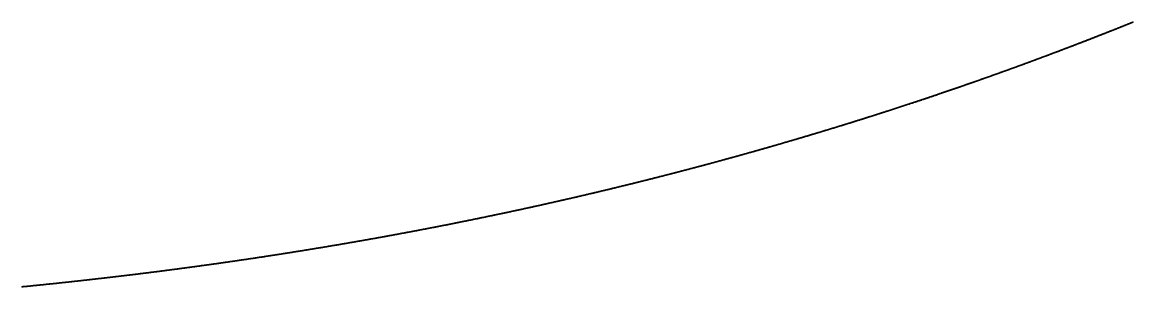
# Model space of a CAD drawing. Header units: metres. Extents: x 0 to 360, y 0 to 49.
# Drawn here: x 135 to 157.49, y 0.56 to 5.92 of the extents above; entities that cross this region are included whole.
import ezdxf

# ---------------------------------------------------------------- set-up
doc = ezdxf.new("R2010")
doc.units = ezdxf.units.M

msp = doc.modelspace()

# ---------------------------------------------------------------- linework, layer by layer
for p in [(157.32, 5.85), (157.33, 5.853), (157.339, 5.857), (157.349, 5.861), (157.359, 5.865), (157.368, 5.869), (157.378, 5.873), (157.388, 5.877), (157.397, 5.88), (157.407, 5.884), (157.416, 5.888), (157.426, 5.892), (157.436, 5.896), (157.445, 5.9), (157.455, 5.904), (157.464, 5.907), (157.474, 5.911), (157.484, 5.915), (157.493, 5.919), (156.75, 5.624), (156.76, 5.628), (156.77, 5.632), (156.779, 5.636), (156.789, 5.64), (156.799, 5.643), (156.808, 5.647), (156.818, 5.651), (156.828, 5.655), (156.837, 5.659), (156.847, 5.662), (156.857, 5.666), (156.866, 5.67), (156.876, 5.674), (156.886, 5.678), (156.895, 5.681), (156.905, 5.685), (156.915, 5.689), (156.924, 5.693), (156.934, 5.697), (156.944, 5.7), (156.953, 5.704), (156.963, 5.708), (156.973, 5.712), (156.982, 5.716), (156.992, 5.719), (157.002, 5.723), (157.011, 5.727), (157.021, 5.731), (157.031, 5.735), (157.04, 5.738), (157.05, 5.742), (157.06, 5.746), (157.069, 5.75), (157.079, 5.754), (157.089, 5.758), (157.098, 5.761), (157.108, 5.765), (157.118, 5.769), (157.127, 5.773), (157.137, 5.777), (157.147, 5.78), (157.156, 5.784), (157.166, 5.788), (157.176, 5.792), (157.185, 5.796), (157.195, 5.8), (157.205, 5.803), (157.214, 5.807), (157.224, 5.811), (157.233, 5.815), (157.243, 5.819), (157.253, 5.823), (157.262, 5.826), (157.272, 5.83), (157.282, 5.834), (157.291, 5.838), (157.301, 5.842), (157.311, 5.846), (156.166, 5.399), (156.176, 5.403), (156.186, 5.407), (156.196, 5.411), (156.205, 5.414), (156.215, 5.418), (156.225, 5.422), (156.235, 5.426), (156.244, 5.429), (156.254, 5.433), (156.264, 5.437), (156.274, 5.44), (156.283, 5.444), (156.293, 5.448), (156.303, 5.452), (156.313, 5.455), (156.322, 5.459), (156.332, 5.463), (156.342, 5.467), (156.352, 5.47), (156.361, 5.474), (156.371, 5.478), (156.381, 5.481), (156.391, 5.485), (156.4, 5.489), (156.41, 5.493), (156.42, 5.496), (156.43, 5.5), (156.439, 5.504), (156.449, 5.508), (156.459, 5.511), (156.468, 5.515), (156.478, 5.519), (156.488, 5.523), (156.498, 5.526), (156.507, 5.53), (156.517, 5.534), (156.527, 5.538), (156.537, 5.541), (156.546, 5.545), (156.556, 5.549), (156.566, 5.553), (156.575, 5.557), (156.585, 5.56), (156.595, 5.564), (156.605, 5.568), (156.614, 5.572), (156.624, 5.575), (156.634, 5.579), (156.643, 5.583), (156.653, 5.587), (156.663, 5.59), (156.673, 5.594), (156.682, 5.598), (156.692, 5.602), (156.702, 5.606), (156.711, 5.609), (156.721, 5.613), (156.731, 5.617), (156.74, 5.621), (155.569, 5.175), (155.578, 5.179), (155.588, 5.182), (155.598, 5.186), (155.608, 5.19), (155.618, 5.193), (155.628, 5.197), (155.637, 5.2), (155.647, 5.204), (155.657, 5.208), (155.667, 5.211), (155.677, 5.215), (155.686, 5.219), (155.696, 5.222), (155.706, 5.226), (155.716, 5.23), (155.726, 5.233), (155.736, 5.237), (155.745, 5.241), (155.755, 5.244), (155.765, 5.248), (155.775, 5.252), (155.785, 5.255), (155.794, 5.259), (155.804, 5.263), (155.814, 5.266), (155.824, 5.27), (155.834, 5.274), (155.843, 5.277), (155.853, 5.281), (155.863, 5.285), (155.873, 5.289), (155.883, 5.292), (155.892, 5.296), (155.902, 5.3), (155.912, 5.303), (155.922, 5.307), (155.932, 5.311), (155.941, 5.314), (155.951, 5.318), (155.961, 5.322), (155.971, 5.325), (155.981, 5.329), (155.99, 5.333), (156, 5.336), (156.01, 5.34), (156.02, 5.344), (156.029, 5.348), (156.039, 5.351), (156.049, 5.355), (156.059, 5.359), (156.069, 5.362), (156.078, 5.366), (156.088, 5.37), (156.098, 5.373), (156.108, 5.377), (156.117, 5.381), (156.127, 5.385), (156.137, 5.388), (156.147, 5.392), (156.157, 5.396), (154.957, 4.951), (154.967, 4.955), (154.976, 4.958), (154.986, 4.962), (154.996, 4.965), (155.006, 4.969), (155.016, 4.973), (155.026, 4.976), (155.036, 4.98), (155.046, 4.983), (155.056, 4.987), (155.065, 4.99), (155.075, 4.994), (155.085, 4.998), (155.095, 5.001), (155.105, 5.005), (155.115, 5.008), (155.125, 5.012), (155.135, 5.016), (155.145, 5.019), (155.154, 5.023), (155.164, 5.026), (155.174, 5.03), (155.184, 5.034), (155.194, 5.037), (155.204, 5.041), (155.214, 5.044), (155.224, 5.048), (155.234, 5.052), (155.243, 5.055), (155.253, 5.059), (155.263, 5.062), (155.273, 5.066), (155.283, 5.07), (155.293, 5.073), (155.303, 5.077), (155.312, 5.081), (155.322, 5.084), (155.332, 5.088), (155.342, 5.091), (155.352, 5.095), (155.362, 5.099), (155.372, 5.102), (155.381, 5.106), (155.391, 5.109), (155.401, 5.113), (155.411, 5.117), (155.421, 5.12), (155.431, 5.124), (155.441, 5.128), (155.45, 5.131), (155.46, 5.135), (155.47, 5.139), (155.48, 5.142), (155.49, 5.146), (155.5, 5.149), (155.509, 5.153), (155.519, 5.157), (155.529, 5.16), (155.539, 5.164), (155.549, 5.168), (155.559, 5.171), (154.32, 4.725), (154.33, 4.728), (154.34, 4.732), (154.35, 4.735), (154.36, 4.739), (154.37, 4.742), (154.38, 4.746), (154.39, 4.749), (154.4, 4.753), (154.41, 4.756), (154.42, 4.76), (154.43, 4.763), (154.44, 4.767), (154.45, 4.77), (154.46, 4.774), (154.47, 4.777), (154.48, 4.781), (154.49, 4.784), (154.5, 4.788), (154.51, 4.791), (154.52, 4.795), (154.53, 4.798), (154.54, 4.802), (154.55, 4.806), (154.56, 4.809), (154.569, 4.813), (154.579, 4.816), (154.589, 4.82), (154.599, 4.823), (154.609, 4.827), (154.619, 4.83), (154.629, 4.834), (154.639, 4.837), (154.649, 4.841), (154.659, 4.844), (154.669, 4.848), (154.679, 4.851), (154.689, 4.855), (154.699, 4.859), (154.709, 4.862), (154.719, 4.866), (154.729, 4.869), (154.738, 4.873), (154.748, 4.876), (154.758, 4.88), (154.768, 4.883), (154.778, 4.887), (154.788, 4.89), (154.798, 4.894), (154.808, 4.898), (154.818, 4.901), (154.828, 4.905), (154.838, 4.908), (154.848, 4.912), (154.858, 4.915), (154.867, 4.919), (154.877, 4.923), (154.887, 4.926), (154.897, 4.93), (154.907, 4.933), (154.917, 4.937), (154.927, 4.94), (154.937, 4.944), (154.947, 4.948), (153.67, 4.5), (153.68, 4.503), (153.69, 4.507), (153.7, 4.51), (153.71, 4.514), (153.72, 4.517), (153.73, 4.52), (153.74, 4.524), (153.75, 4.527), (153.76, 4.531), (153.77, 4.534), (153.78, 4.538), (153.79, 4.541), (153.8, 4.544), (153.81, 4.548), (153.82, 4.551), (153.83, 4.555), (153.84, 4.558), (153.85, 4.562), (153.86, 4.565), (153.87, 4.569), (153.88, 4.572), (153.89, 4.575), (153.9, 4.579), (153.91, 4.582), (153.92, 4.586), (153.93, 4.589), (153.941, 4.593), (153.951, 4.596), (153.961, 4.6), (153.971, 4.603), (153.981, 4.606), (153.991, 4.61), (154.001, 4.613), (154.011, 4.617), (154.021, 4.62), (154.031, 4.624), (154.041, 4.627), (154.051, 4.631), (154.061, 4.634), (154.071, 4.638), (154.081, 4.641), (154.091, 4.645), (154.101, 4.648), (154.111, 4.652), (154.121, 4.655), (154.131, 4.658), (154.141, 4.662), (154.151, 4.665), (154.161, 4.669), (154.171, 4.672), (154.181, 4.676), (154.191, 4.679), (154.201, 4.683), (154.211, 4.686), (154.221, 4.69), (154.231, 4.693), (154.241, 4.697), (154.251, 4.7), (154.261, 4.704), (154.271, 4.707), (154.281, 4.711), (154.29, 4.714), (154.3, 4.718), (154.31, 4.721), (152.994, 4.273), (153.004, 4.277), (153.014, 4.28), (153.024, 4.283), (153.034, 4.287), (153.044, 4.29), (153.055, 4.293), (153.065, 4.297), (153.075, 4.3), (153.085, 4.303), (153.095, 4.307), (153.105, 4.31), (153.115, 4.314), (153.125, 4.317), (153.135, 4.32), (153.146, 4.324), (153.156, 4.327), (153.166, 4.33), (153.176, 4.334), (153.186, 4.337), (153.196, 4.34), (153.206, 4.344), (153.216, 4.347), (153.226, 4.351), (153.236, 4.354), (153.247, 4.357), (153.257, 4.361), (153.267, 4.364), (153.277, 4.367), (153.287, 4.371), (153.297, 4.374), (153.307, 4.377), (153.317, 4.381), (153.327, 4.384), (153.337, 4.388), (153.347, 4.391), (153.358, 4.394), (153.368, 4.398), (153.378, 4.401), (153.388, 4.405), (153.398, 4.408), (153.408, 4.411), (153.418, 4.415), (153.428, 4.418), (153.438, 4.421), (153.448, 4.425), (153.458, 4.428), (153.468, 4.432), (153.478, 4.435), (153.489, 4.438), (153.499, 4.442), (153.509, 4.445), (153.519, 4.449), (153.529, 4.452), (153.539, 4.455), (153.549, 4.459), (153.559, 4.462), (153.569, 4.466), (153.579, 4.469), (153.589, 4.473), (153.599, 4.476), (153.609, 4.479), (153.619, 4.483), (153.629, 4.486), (153.639, 4.49), (153.649, 4.493), (153.66, 4.496), (152.303, 4.049), (152.313, 4.052), (152.323, 4.056), (152.333, 4.059), (152.344, 4.062), (152.354, 4.065), (152.364, 4.069), (152.374, 4.072), (152.384, 4.075), (152.395, 4.078), (152.405, 4.082), (152.415, 4.085), (152.425, 4.088), (152.435, 4.092), (152.446, 4.095), (152.456, 4.098), (152.466, 4.101), (152.476, 4.105), (152.486, 4.108), (152.496, 4.111), (152.507, 4.115), (152.517, 4.118), (152.527, 4.121), (152.537, 4.124), (152.547, 4.128), (152.557, 4.131), (152.568, 4.134), (152.578, 4.138), (152.588, 4.141), (152.598, 4.144), (152.608, 4.147), (152.618, 4.151), (152.629, 4.154), (152.639, 4.157), (152.649, 4.161), (152.659, 4.164), (152.669, 4.167), (152.679, 4.17), (152.69, 4.174), (152.7, 4.177), (152.71, 4.18), (152.72, 4.184), (152.73, 4.187), (152.74, 4.19), (152.751, 4.194), (152.761, 4.197), (152.771, 4.2), (152.781, 4.204), (152.791, 4.207), (152.801, 4.21), (152.811, 4.213), (152.822, 4.217), (152.832, 4.22), (152.842, 4.223), (152.852, 4.227), (152.862, 4.23), (152.872, 4.233), (152.882, 4.237), (152.893, 4.24), (152.903, 4.243), (152.913, 4.247), (152.923, 4.25), (152.933, 4.253), (152.943, 4.257), (152.953, 4.26), (152.963, 4.263), (152.974, 4.267), (152.984, 4.27), (151.586, 3.824), (151.597, 3.827), (151.607, 3.831), (151.617, 3.834), (151.627, 3.837), (151.638, 3.84), (151.648, 3.843), (151.658, 3.847), (151.669, 3.85), (151.679, 3.853), (151.689, 3.856), (151.699, 3.859), (151.71, 3.862), (151.72, 3.866), (151.73, 3.869), (151.74, 3.872), (151.751, 3.875), (151.761, 3.878), (151.771, 3.882), (151.781, 3.885), (151.792, 3.888), (151.802, 3.891), (151.812, 3.894), (151.822, 3.898), (151.833, 3.901), (151.843, 3.904), (151.853, 3.907), (151.863, 3.91), (151.874, 3.914), (151.884, 3.917), (151.894, 3.92), (151.904, 3.923), (151.915, 3.926), (151.925, 3.93), (151.935, 3.933), (151.945, 3.936), (151.956, 3.939), (151.966, 3.942), (151.976, 3.946), (151.986, 3.949), (151.996, 3.952), (152.007, 3.955), (152.017, 3.958), (152.027, 3.962), (152.037, 3.965), (152.048, 3.968), (152.058, 3.971), (152.068, 3.975), (152.078, 3.978), (152.089, 3.981), (152.099, 3.984), (152.109, 3.988), (152.119, 3.991), (152.129, 3.994), (152.14, 3.997), (152.15, 4), (152.16, 4.004), (152.17, 4.007), (152.18, 4.01), (152.191, 4.013), (152.201, 4.017), (152.211, 4.02), (152.221, 4.023), (152.231, 4.026), (152.242, 4.03), (152.252, 4.033), (152.262, 4.036), (152.272, 4.039), (152.282, 4.043), (152.293, 4.046), (150.844, 3.6), (150.854, 3.603), (150.865, 3.606), (150.875, 3.609), (150.885, 3.612), (150.896, 3.615), (150.906, 3.618), (150.916, 3.621), (150.927, 3.624), (150.937, 3.627), (150.947, 3.63), (150.958, 3.633), (150.968, 3.637), (150.978, 3.64), (150.989, 3.643), (150.999, 3.646), (151.009, 3.649), (151.02, 3.652), (151.03, 3.655), (151.04, 3.658), (151.051, 3.661), (151.061, 3.664), (151.071, 3.668), (151.082, 3.671), (151.092, 3.674), (151.102, 3.677), (151.113, 3.68), (151.123, 3.683), (151.133, 3.686), (151.144, 3.689), (151.154, 3.692), (151.164, 3.696), (151.175, 3.699), (151.185, 3.702), (151.195, 3.705), (151.206, 3.708), (151.216, 3.711), (151.226, 3.714), (151.237, 3.717), (151.247, 3.72), (151.257, 3.724), (151.267, 3.727), (151.278, 3.73), (151.288, 3.733), (151.298, 3.736), (151.309, 3.739), (151.319, 3.742), (151.329, 3.746), (151.34, 3.749), (151.35, 3.752), (151.36, 3.755), (151.37, 3.758), (151.381, 3.761), (151.391, 3.764), (151.401, 3.768), (151.412, 3.771), (151.422, 3.774), (151.432, 3.777), (151.442, 3.78), (151.453, 3.783), (151.463, 3.786), (151.473, 3.79), (151.484, 3.793), (151.494, 3.796), (151.504, 3.799), (151.514, 3.802), (151.525, 3.805), (151.535, 3.809), (151.545, 3.812), (151.556, 3.815), (151.566, 3.818), (151.576, 3.821), (150.075, 3.375), (150.086, 3.378), (150.096, 3.381), (150.107, 3.384), (150.117, 3.387), (150.127, 3.39), (150.138, 3.393), (150.148, 3.396), (150.159, 3.399), (150.169, 3.402), (150.179, 3.405), (150.19, 3.408), (150.2, 3.411), (150.211, 3.414), (150.221, 3.417), (150.232, 3.42), (150.242, 3.423), (150.252, 3.426), (150.263, 3.429), (150.273, 3.432), (150.284, 3.435), (150.294, 3.438), (150.304, 3.441), (150.315, 3.444), (150.325, 3.447), (150.336, 3.45), (150.346, 3.453), (150.356, 3.456), (150.367, 3.459), (150.377, 3.462), (150.388, 3.465), (150.398, 3.468), (150.408, 3.471), (150.419, 3.474), (150.429, 3.478), (150.44, 3.481), (150.45, 3.484), (150.46, 3.487), (150.471, 3.49), (150.481, 3.493), (150.491, 3.496), (150.502, 3.499), (150.512, 3.502), (150.523, 3.505), (150.533, 3.508), (150.543, 3.511), (150.554, 3.514), (150.564, 3.517), (150.575, 3.52), (150.585, 3.523), (150.595, 3.526), (150.606, 3.529), (150.616, 3.532), (150.626, 3.535), (150.637, 3.538), (150.647, 3.541), (150.658, 3.544), (150.668, 3.547), (150.678, 3.55), (150.689, 3.554), (150.699, 3.557), (150.709, 3.56), (150.72, 3.563), (150.73, 3.566), (150.74, 3.569), (150.751, 3.572), (150.761, 3.575), (150.772, 3.578), (150.782, 3.581), (150.792, 3.584), (150.803, 3.587), (150.813, 3.59), (150.823, 3.593), (150.834, 3.596), (149.269, 3.15), (149.28, 3.153), (149.29, 3.155), (149.301, 3.158), (149.311, 3.161), (149.322, 3.164), (149.332, 3.167), (149.343, 3.17), (149.353, 3.173), (149.364, 3.176), (149.374, 3.179), (149.385, 3.181), (149.395, 3.184), (149.406, 3.187), (149.416, 3.19), (149.427, 3.193), (149.437, 3.196), (149.448, 3.199), (149.458, 3.202), (149.469, 3.205), (149.479, 3.208), (149.49, 3.21), (149.5, 3.213), (149.511, 3.216), (149.521, 3.219), (149.532, 3.222), (149.542, 3.225), (149.553, 3.228), (149.563, 3.231), (149.574, 3.234), (149.584, 3.237), (149.595, 3.24), (149.605, 3.243), (149.615, 3.245), (149.626, 3.248), (149.636, 3.251), (149.647, 3.254), (149.657, 3.257), (149.668, 3.26), (149.678, 3.263), (149.689, 3.266), (149.699, 3.269), (149.71, 3.272), (149.72, 3.275), (149.731, 3.278), (149.741, 3.281), (149.752, 3.284), (149.762, 3.287), (149.772, 3.289), (149.783, 3.292), (149.793, 3.295), (149.804, 3.298), (149.814, 3.301), (149.825, 3.304), (149.835, 3.307), (149.846, 3.31), (149.856, 3.313), (149.866, 3.316), (149.877, 3.319), (149.887, 3.322), (149.898, 3.325), (149.908, 3.328), (149.919, 3.331), (149.929, 3.334), (149.94, 3.337), (149.95, 3.34), (149.96, 3.343), (149.971, 3.346), (149.981, 3.349), (149.992, 3.352), (150.002, 3.355), (150.013, 3.358), (150.023, 3.361), (150.034, 3.363), (150.044, 3.366), (150.054, 3.369), (150.065, 3.372), (148.436, 2.926), (148.447, 2.929), (148.457, 2.932), (148.468, 2.935), (148.479, 2.937), (148.489, 2.94), (148.5, 2.943), (148.51, 2.946), (148.521, 2.948), (148.531, 2.951), (148.542, 2.954), (148.553, 2.957), (148.563, 2.96), (148.574, 2.962), (148.584, 2.965), (148.595, 2.968), (148.605, 2.971), (148.616, 2.974), (148.627, 2.976), (148.637, 2.979), (148.648, 2.982), (148.658, 2.985), (148.669, 2.988), (148.679, 2.99), (148.69, 2.993), (148.701, 2.996), (148.711, 2.999), (148.722, 3.002), (148.732, 3.005), (148.743, 3.007), (148.753, 3.01), (148.764, 3.013), (148.774, 3.016), (148.785, 3.019), (148.796, 3.021), (148.806, 3.024), (148.817, 3.027), (148.827, 3.03), (148.838, 3.033), (148.848, 3.036), (148.859, 3.038), (148.869, 3.041), (148.88, 3.044), (148.89, 3.047), (148.901, 3.05), (148.912, 3.053), (148.922, 3.055), (148.933, 3.058), (148.943, 3.061), (148.954, 3.064), (148.964, 3.067), (148.975, 3.07), (148.985, 3.072), (148.996, 3.075), (149.006, 3.078), (149.017, 3.081), (149.027, 3.084), (149.038, 3.087), (149.048, 3.09), (149.059, 3.092), (149.07, 3.095), (149.08, 3.098), (149.091, 3.101), (149.101, 3.104), (149.112, 3.107), (149.122, 3.11), (149.133, 3.112), (149.143, 3.115), (149.154, 3.118), (149.164, 3.121), (149.175, 3.124), (149.185, 3.127), (149.196, 3.13), (149.206, 3.132), (149.217, 3.135), (149.227, 3.138), (149.238, 3.141), (149.248, 3.144), (149.259, 3.147), (147.554, 2.7), (147.565, 2.703), (147.576, 2.706), (147.586, 2.708), (147.597, 2.711), (147.608, 2.714), (147.618, 2.716), (147.629, 2.719), (147.64, 2.722), (147.65, 2.724), (147.661, 2.727), (147.672, 2.73), (147.682, 2.732), (147.693, 2.735), (147.704, 2.738), (147.714, 2.741), (147.725, 2.743), (147.736, 2.746), (147.746, 2.749), (147.757, 2.751), (147.767, 2.754), (147.778, 2.757), (147.789, 2.759), (147.799, 2.762), (147.81, 2.765), (147.821, 2.767), (147.831, 2.77), (147.842, 2.773), (147.853, 2.776), (147.863, 2.778), (147.874, 2.781), (147.884, 2.784), (147.895, 2.786), (147.906, 2.789), (147.916, 2.792), (147.927, 2.794), (147.938, 2.797), (147.948, 2.8), (147.959, 2.803), (147.97, 2.805), (147.98, 2.808), (147.991, 2.811), (148.001, 2.814), (148.012, 2.816), (148.023, 2.819), (148.033, 2.822), (148.044, 2.824), (148.055, 2.827), (148.065, 2.83), (148.076, 2.833), (148.086, 2.835), (148.097, 2.838), (148.108, 2.841), (148.118, 2.844), (148.129, 2.846), (148.139, 2.849), (148.15, 2.852), (148.161, 2.855), (148.171, 2.857), (148.182, 2.86), (148.193, 2.863), (148.203, 2.865), (148.214, 2.868), (148.224, 2.871), (148.235, 2.874), (148.246, 2.876), (148.256, 2.879), (148.267, 2.882), (148.277, 2.885), (148.288, 2.888), (148.299, 2.89), (148.309, 2.893), (148.32, 2.896), (148.33, 2.899), (148.341, 2.901), (148.352, 2.904), (148.362, 2.907), (148.373, 2.91), (148.383, 2.912), (148.394, 2.915), (148.404, 2.918), (148.415, 2.921), (148.426, 2.923), (146.634, 2.476), (146.644, 2.479), (146.655, 2.481), (146.666, 2.484), (146.677, 2.486), (146.687, 2.489), (146.698, 2.491), (146.709, 2.494), (146.72, 2.497), (146.73, 2.499), (146.741, 2.502), (146.752, 2.504), (146.762, 2.507), (146.773, 2.509), (146.784, 2.512), (146.795, 2.514), (146.805, 2.517), (146.816, 2.52), (146.827, 2.522), (146.838, 2.525), (146.848, 2.527), (146.859, 2.53), (146.87, 2.533), (146.881, 2.535), (146.891, 2.538), (146.902, 2.54), (146.913, 2.543), (146.923, 2.545), (146.934, 2.548), (146.945, 2.551), (146.956, 2.553), (146.966, 2.556), (146.977, 2.558), (146.988, 2.561), (146.998, 2.564), (147.009, 2.566), (147.02, 2.569), (147.031, 2.571), (147.041, 2.574), (147.052, 2.577), (147.063, 2.579), (147.073, 2.582), (147.084, 2.584), (147.095, 2.587), (147.106, 2.59), (147.116, 2.592), (147.127, 2.595), (147.138, 2.597), (147.148, 2.6), (147.159, 2.603), (147.17, 2.605), (147.18, 2.608), (147.191, 2.611), (147.202, 2.613), (147.213, 2.616), (147.223, 2.618), (147.234, 2.621), (147.245, 2.624), (147.255, 2.626), (147.266, 2.629), (147.277, 2.632), (147.287, 2.634), (147.298, 2.637), (147.309, 2.639), (147.319, 2.642), (147.33, 2.645), (147.341, 2.647), (147.352, 2.65), (147.362, 2.653), (147.373, 2.655), (147.384, 2.658), (147.394, 2.661), (147.405, 2.663), (147.416, 2.666), (147.426, 2.668), (147.437, 2.671), (147.448, 2.674), (147.458, 2.676), (147.469, 2.679), (147.48, 2.682), (147.49, 2.684), (147.501, 2.687), (147.512, 2.69), (147.522, 2.692), (147.533, 2.695), (147.544, 2.698), (145.652, 2.25), (145.663, 2.252), (145.673, 2.254), (145.684, 2.257), (145.695, 2.259), (145.706, 2.262), (145.717, 2.264), (145.728, 2.267), (145.738, 2.269), (145.749, 2.272), (145.76, 2.274), (145.771, 2.276), (145.782, 2.279), (145.793, 2.281), (145.803, 2.284), (145.814, 2.286), (145.825, 2.289), (145.836, 2.291), (145.847, 2.294), (145.857, 2.296), (145.868, 2.298), (145.879, 2.301), (145.89, 2.303), (145.901, 2.306), (145.911, 2.308), (145.922, 2.311), (145.933, 2.313), (145.944, 2.316), (145.955, 2.318), (145.966, 2.321), (145.976, 2.323), (145.987, 2.326), (145.998, 2.328), (146.009, 2.33), (146.02, 2.333), (146.03, 2.335), (146.041, 2.338), (146.052, 2.34), (146.063, 2.343), (146.074, 2.345), (146.084, 2.348), (146.095, 2.35), (146.106, 2.353), (146.117, 2.355), (146.127, 2.358), (146.138, 2.36), (146.149, 2.363), (146.16, 2.365), (146.171, 2.368), (146.181, 2.37), (146.192, 2.373), (146.203, 2.375), (146.214, 2.378), (146.225, 2.38), (146.235, 2.383), (146.246, 2.385), (146.257, 2.388), (146.268, 2.39), (146.278, 2.393), (146.289, 2.395), (146.3, 2.398), (146.311, 2.4), (146.322, 2.403), (146.332, 2.405), (146.343, 2.408), (146.354, 2.41), (146.365, 2.413), (146.375, 2.415), (146.386, 2.418), (146.397, 2.42), (146.408, 2.423), (146.418, 2.425), (146.429, 2.428), (146.44, 2.43), (146.451, 2.433), (146.462, 2.435), (146.472, 2.438), (146.483, 2.441), (146.494, 2.443), (146.505, 2.446), (146.515, 2.448), (146.526, 2.451), (146.537, 2.453), (146.548, 2.456), (146.558, 2.458), (146.569, 2.461), (146.58, 2.463), (146.591, 2.466), (146.601, 2.468), (146.612, 2.471), (146.623, 2.474), (144.619, 2.025), (144.63, 2.028), (144.641, 2.03), (144.652, 2.032), (144.663, 2.034), (144.674, 2.037), (144.685, 2.039), (144.695, 2.041), (144.706, 2.044), (144.717, 2.046), (144.728, 2.048), (144.739, 2.051), (144.75, 2.053), (144.761, 2.055), (144.772, 2.058), (144.783, 2.06), (144.794, 2.062), (144.804, 2.065), (144.815, 2.067), (144.826, 2.069), (144.837, 2.071), (144.848, 2.074), (144.859, 2.076), (144.87, 2.078), (144.881, 2.081), (144.892, 2.083), (144.902, 2.085), (144.913, 2.088), (144.924, 2.09), (144.935, 2.092), (144.946, 2.095), (144.957, 2.097), (144.968, 2.099), (144.979, 2.102), (144.99, 2.104), (145, 2.107), (145.011, 2.109), (145.022, 2.111), (145.033, 2.114), (145.044, 2.116), (145.055, 2.118), (145.066, 2.121), (145.077, 2.123), (145.087, 2.125), (145.098, 2.128), (145.109, 2.13), (145.12, 2.132), (145.131, 2.135), (145.142, 2.137), (145.153, 2.139), (145.164, 2.142), (145.174, 2.144), (145.185, 2.147), (145.196, 2.149), (145.207, 2.151), (145.218, 2.154), (145.229, 2.156), (145.24, 2.158), (145.251, 2.161), (145.261, 2.163), (145.272, 2.166), (145.283, 2.168), (145.294, 2.17), (145.305, 2.173), (145.316, 2.175), (145.327, 2.177), (145.337, 2.18), (145.348, 2.182), (145.359, 2.185), (145.37, 2.187), (145.381, 2.189), (145.392, 2.192), (145.403, 2.194), (145.413, 2.197), (145.424, 2.199), (145.435, 2.201), (145.446, 2.204), (145.457, 2.206), (145.468, 2.209), (145.478, 2.211), (145.489, 2.213), (145.5, 2.216), (145.511, 2.218), (145.522, 2.221), (145.533, 2.223), (145.543, 2.225), (145.554, 2.228), (145.565, 2.23), (145.576, 2.233), (145.587, 2.235), (145.598, 2.238), (145.609, 2.24), (145.619, 2.242), (145.63, 2.245), (145.641, 2.247), (143.513, 1.8), (143.524, 1.803), (143.535, 1.805), (143.546, 1.807), (143.557, 1.809), (143.568, 1.811), (143.579, 1.813), (143.59, 1.816), (143.601, 1.818), (143.612, 1.82), (143.623, 1.822), (143.634, 1.824), (143.644, 1.826), (143.655, 1.829), (143.666, 1.831), (143.677, 1.833), (143.688, 1.835), (143.699, 1.837), (143.71, 1.839), (143.721, 1.842), (143.732, 1.844), (143.743, 1.846), (143.754, 1.848), (143.765, 1.85), (143.776, 1.853), (143.787, 1.855), (143.798, 1.857), (143.809, 1.859), (143.82, 1.861), (143.831, 1.864), (143.842, 1.866), (143.853, 1.868), (143.864, 1.87), (143.875, 1.872), (143.886, 1.875), (143.897, 1.877), (143.908, 1.879), (143.919, 1.881), (143.93, 1.883), (143.941, 1.886), (143.952, 1.888), (143.963, 1.89), (143.974, 1.892), (143.985, 1.894), (143.996, 1.897), (144.007, 1.899), (144.018, 1.901), (144.029, 1.903), (144.039, 1.906), (144.05, 1.908), (144.061, 1.91), (144.072, 1.912), (144.083, 1.914), (144.094, 1.917), (144.105, 1.919), (144.116, 1.921), (144.127, 1.923), (144.138, 1.926), (144.149, 1.928), (144.16, 1.93), (144.171, 1.932), (144.182, 1.935), (144.193, 1.937), (144.204, 1.939), (144.215, 1.941), (144.226, 1.944), (144.237, 1.946), (144.248, 1.948), (144.258, 1.95), (144.269, 1.953), (144.28, 1.955), (144.291, 1.957), (144.302, 1.959), (144.313, 1.962), (144.324, 1.964), (144.335, 1.966), (144.346, 1.968), (144.357, 1.971), (144.368, 1.973), (144.379, 1.975), (144.39, 1.977), (144.401, 1.98), (144.412, 1.982), (144.422, 1.984), (144.433, 1.986), (144.444, 1.989), (144.455, 1.991), (144.466, 1.993), (144.477, 1.996), (144.488, 1.998), (144.499, 2), (144.51, 2.002), (144.521, 2.005), (144.532, 2.007), (144.543, 2.009), (144.554, 2.012), (144.564, 2.014), (144.575, 2.016), (144.586, 2.018), (144.597, 2.021), (144.608, 2.023), (142.32, 1.575), (142.331, 1.577), (142.342, 1.579), (142.354, 1.581), (142.365, 1.583), (142.376, 1.586), (142.387, 1.588), (142.398, 1.59), (142.409, 1.592), (142.42, 1.594), (142.431, 1.596), (142.442, 1.598), (142.453, 1.6), (142.464, 1.602), (142.475, 1.604), (142.486, 1.606), (142.498, 1.608), (142.509, 1.61), (142.52, 1.612), (142.531, 1.614), (142.542, 1.616), (142.553, 1.618), (142.564, 1.62), (142.575, 1.622), (142.586, 1.624), (142.597, 1.626), (142.608, 1.628), (142.619, 1.63), (142.63, 1.632), (142.641, 1.634), (142.652, 1.636), (142.663, 1.638), (142.675, 1.64), (142.686, 1.642), (142.697, 1.645), (142.708, 1.647), (142.719, 1.649), (142.73, 1.651), (142.741, 1.653), (142.752, 1.655), (142.763, 1.657), (142.774, 1.659), (142.785, 1.661), (142.796, 1.663), (142.807, 1.665), (142.818, 1.667), (142.829, 1.669), (142.84, 1.671), (142.851, 1.673), (142.862, 1.676), (142.873, 1.678), (142.884, 1.68), (142.896, 1.682), (142.907, 1.684), (142.918, 1.686), (142.929, 1.688), (142.94, 1.69), (142.951, 1.692), (142.962, 1.694), (142.973, 1.696), (142.984, 1.698), (142.995, 1.701), (143.006, 1.703), (143.017, 1.705), (143.028, 1.707), (143.039, 1.709), (143.05, 1.711), (143.061, 1.713), (143.072, 1.715), (143.083, 1.717), (143.094, 1.719), (143.105, 1.722), (143.116, 1.724), (143.127, 1.726), (143.138, 1.728), (143.149, 1.73), (143.16, 1.732), (143.171, 1.734), (143.182, 1.736), (143.193, 1.738), (143.204, 1.741), (143.215, 1.743), (143.226, 1.745), (143.237, 1.747), (143.248, 1.749), (143.259, 1.751), (143.27, 1.753), (143.281, 1.755), (143.293, 1.758), (143.304, 1.76), (143.315, 1.762), (143.326, 1.764), (143.337, 1.766), (143.348, 1.768), (143.359, 1.77), (143.37, 1.772), (143.381, 1.775), (143.392, 1.777), (143.403, 1.779), (143.414, 1.781), (143.425, 1.783), (143.436, 1.785), (143.447, 1.787), (143.458, 1.79), (143.469, 1.792), (143.48, 1.794), (143.491, 1.796), (143.502, 1.798), (141.019, 1.35), (141.03, 1.352), (141.041, 1.354), (141.052, 1.356), (141.063, 1.357), (141.075, 1.359), (141.086, 1.361), (141.097, 1.363), (141.108, 1.365), (141.119, 1.367), (141.13, 1.369), (141.142, 1.37), (141.153, 1.372), (141.164, 1.374), (141.175, 1.376), (141.186, 1.378), (141.197, 1.38), (141.208, 1.382), (141.22, 1.383), (141.231, 1.385), (141.242, 1.387), (141.253, 1.389), (141.264, 1.391), (141.275, 1.393), (141.287, 1.395), (141.298, 1.397), (141.309, 1.398), (141.32, 1.4), (141.331, 1.402), (141.342, 1.404), (141.353, 1.406), (141.365, 1.408), (141.376, 1.41), (141.387, 1.412), (141.398, 1.414), (141.409, 1.415), (141.42, 1.417), (141.431, 1.419), (141.443, 1.421), (141.454, 1.423), (141.465, 1.425), (141.476, 1.427), (141.487, 1.429), (141.498, 1.431), (141.509, 1.433), (141.521, 1.434), (141.532, 1.436), (141.543, 1.438), (141.554, 1.44), (141.565, 1.442), (141.576, 1.444), (141.587, 1.446), (141.598, 1.448), (141.61, 1.45), (141.621, 1.452), (141.632, 1.454), (141.643, 1.456), (141.654, 1.457), (141.665, 1.459), (141.676, 1.461), (141.687, 1.463), (141.699, 1.465), (141.71, 1.467), (141.721, 1.469), (141.732, 1.471), (141.743, 1.473), (141.754, 1.475), (141.765, 1.477), (141.776, 1.479), (141.788, 1.481), (141.799, 1.483), (141.81, 1.485), (141.821, 1.486), (141.832, 1.488), (141.843, 1.49), (141.854, 1.492), (141.865, 1.494), (141.876, 1.496), (141.888, 1.498), (141.899, 1.5), (141.91, 1.502), (141.921, 1.504), (141.932, 1.506), (141.943, 1.508), (141.954, 1.51), (141.965, 1.512), (141.976, 1.514), (141.988, 1.516), (141.999, 1.518), (142.01, 1.52), (142.021, 1.522), (142.032, 1.524), (142.043, 1.526), (142.054, 1.528), (142.065, 1.53), (142.076, 1.532), (142.087, 1.534), (142.099, 1.536), (142.11, 1.538), (142.121, 1.54), (142.132, 1.542), (142.143, 1.543), (142.154, 1.545), (142.165, 1.547), (142.176, 1.549), (142.187, 1.551), (142.198, 1.553), (142.209, 1.555), (142.221, 1.557), (142.232, 1.559), (142.243, 1.561), (142.254, 1.563), (142.265, 1.565), (142.276, 1.567), (142.287, 1.569), (142.298, 1.571), (142.309, 1.573), (139.584, 1.125), (139.595, 1.127), (139.606, 1.128), (139.618, 1.13), (139.629, 1.132), (139.64, 1.133), (139.651, 1.135), (139.663, 1.137), (139.674, 1.138), (139.685, 1.14), (139.696, 1.142), (139.707, 1.143), (139.719, 1.145), (139.73, 1.147), (139.741, 1.148), (139.752, 1.15), (139.764, 1.152), (139.775, 1.154), (139.786, 1.155), (139.797, 1.157), (139.809, 1.159), (139.82, 1.16), (139.831, 1.162), (139.842, 1.164), (139.854, 1.165), (139.865, 1.167), (139.876, 1.169), (139.887, 1.171), (139.899, 1.172), (139.91, 1.174), (139.921, 1.176), (139.932, 1.177), (139.944, 1.179), (139.955, 1.181), (139.966, 1.183), (139.977, 1.184), (139.988, 1.186), (140, 1.188), (140.011, 1.189), (140.022, 1.191), (140.033, 1.193), (140.045, 1.195), (140.056, 1.196), (140.067, 1.198), (140.078, 1.2), (140.089, 1.202), (140.101, 1.203), (140.112, 1.205), (140.123, 1.207), (140.134, 1.208), (140.146, 1.21), (140.157, 1.212), (140.168, 1.214), (140.179, 1.215), (140.19, 1.217), (140.202, 1.219), (140.213, 1.221), (140.224, 1.222), (140.235, 1.224), (140.247, 1.226), (140.258, 1.228), (140.269, 1.229), (140.28, 1.231), (140.291, 1.233), (140.303, 1.235), (140.314, 1.236), (140.325, 1.238), (140.336, 1.24), (140.347, 1.242), (140.359, 1.243), (140.37, 1.245), (140.381, 1.247), (140.392, 1.249), (140.403, 1.251), (140.415, 1.252), (140.426, 1.254), (140.437, 1.256), (140.448, 1.258), (140.46, 1.259), (140.471, 1.261), (140.482, 1.263), (140.493, 1.265), (140.504, 1.267), (140.516, 1.268), (140.527, 1.27), (140.538, 1.272), (140.549, 1.274), (140.56, 1.275), (140.571, 1.277), (140.583, 1.279), (140.594, 1.281), (140.605, 1.283), (140.616, 1.284), (140.627, 1.286), (140.639, 1.288), (140.65, 1.29), (140.661, 1.292), (140.672, 1.293), (140.683, 1.295), (140.695, 1.297), (140.706, 1.299), (140.717, 1.301), (140.728, 1.302), (140.739, 1.304), (140.751, 1.306), (140.762, 1.308), (140.773, 1.31), (140.784, 1.312), (140.795, 1.313), (140.806, 1.315), (140.818, 1.317), (140.829, 1.319), (140.84, 1.321), (140.851, 1.322), (140.862, 1.324), (140.874, 1.326), (140.885, 1.328), (140.896, 1.33), (140.907, 1.332), (140.918, 1.333), (140.929, 1.335), (140.941, 1.337), (140.952, 1.339), (140.963, 1.341), (140.974, 1.343), (140.985, 1.344), (140.996, 1.346), (141.008, 1.348), (137.968, 0.9), (137.98, 0.902), (137.991, 0.903), (138.002, 0.905), (138.014, 0.906), (138.025, 0.908), (138.036, 0.909), (138.048, 0.911), (138.059, 0.912), (138.07, 0.914), (138.082, 0.915), (138.093, 0.917), (138.104, 0.918), (138.116, 0.92), (138.127, 0.921), (138.138, 0.922), (138.15, 0.924), (138.161, 0.925), (138.172, 0.927), (138.184, 0.928), (138.195, 0.93), (138.206, 0.931), (138.218, 0.933), (138.229, 0.934), (138.24, 0.936), (138.252, 0.937), (138.263, 0.939), (138.274, 0.941), (138.286, 0.942), (138.297, 0.944), (138.308, 0.945), (138.32, 0.947), (138.331, 0.948), (138.342, 0.95), (138.353, 0.951), (138.365, 0.953), (138.376, 0.954), (138.387, 0.956), (138.399, 0.957), (138.41, 0.959), (138.421, 0.96), (138.433, 0.962), (138.444, 0.963), (138.455, 0.965), (138.467, 0.966), (138.478, 0.968), (138.489, 0.969), (138.501, 0.971), (138.512, 0.973), (138.523, 0.974), (138.535, 0.976), (138.546, 0.977), (138.557, 0.979), (138.568, 0.98), (138.58, 0.982), (138.591, 0.983), (138.602, 0.985), (138.614, 0.986), (138.625, 0.988), (138.636, 0.99), (138.648, 0.991), (138.659, 0.993), (138.67, 0.994), (138.681, 0.996), (138.693, 0.997), (138.704, 0.999), (138.715, 1), (138.727, 1.002), (138.738, 1.004), (138.749, 1.005), (138.761, 1.007), (138.772, 1.008), (138.783, 1.01), (138.794, 1.011), (138.806, 1.013), (138.817, 1.015), (138.828, 1.016), (138.84, 1.018), (138.851, 1.019), (138.862, 1.021), (138.874, 1.023), (138.885, 1.024), (138.896, 1.026), (138.907, 1.027), (138.919, 1.029), (138.93, 1.03), (138.941, 1.032), (138.953, 1.034), (138.964, 1.035), (138.975, 1.037), (138.986, 1.038), (138.998, 1.04), (139.009, 1.042), (139.02, 1.043), (139.032, 1.045), (139.043, 1.046), (139.054, 1.048), (139.065, 1.05), (139.077, 1.051), (139.088, 1.053), (139.099, 1.054), (139.111, 1.056), (139.122, 1.058), (139.133, 1.059), (139.144, 1.061), (139.156, 1.063), (139.167, 1.064), (139.178, 1.066), (139.19, 1.067), (139.201, 1.069), (139.212, 1.071), (139.223, 1.072), (139.235, 1.074), (139.246, 1.076), (139.257, 1.077), (139.268, 1.079), (139.28, 1.08), (139.291, 1.082), (139.302, 1.084), (139.313, 1.085), (139.325, 1.087), (139.336, 1.089), (139.347, 1.09), (139.359, 1.092), (139.37, 1.094), (139.381, 1.095), (139.392, 1.097), (139.404, 1.098), (139.415, 1.1), (139.426, 1.102), (139.437, 1.103), (139.449, 1.105), (139.46, 1.107), (139.471, 1.108), (139.482, 1.11), (139.494, 1.112), (139.505, 1.113), (139.516, 1.115), (139.527, 1.117), (139.539, 1.118), (139.55, 1.12), (139.561, 1.122), (139.572, 1.123), (136.09, 0.675), (136.101, 0.677), (136.113, 0.678), (136.124, 0.679), (136.136, 0.68), (136.147, 0.682), (136.158, 0.683), (136.17, 0.684), (136.181, 0.685), (136.193, 0.687), (136.204, 0.688), (136.216, 0.689), (136.227, 0.69), (136.238, 0.692), (136.25, 0.693), (136.261, 0.694), (136.273, 0.696), (136.284, 0.697), (136.296, 0.698), (136.307, 0.699), (136.318, 0.701), (136.33, 0.702), (136.341, 0.703), (136.353, 0.705), (136.364, 0.706), (136.375, 0.707), (136.387, 0.708), (136.398, 0.71), (136.41, 0.711), (136.421, 0.712), (136.432, 0.714), (136.444, 0.715), (136.455, 0.716), (136.467, 0.717), (136.478, 0.719), (136.49, 0.72), (136.501, 0.721), (136.512, 0.723), (136.524, 0.724), (136.535, 0.725), (136.547, 0.727), (136.558, 0.728), (136.569, 0.729), (136.581, 0.73), (136.592, 0.732), (136.604, 0.733), (136.615, 0.734), (136.626, 0.736), (136.638, 0.737), (136.649, 0.738), (136.661, 0.74), (136.672, 0.741), (136.683, 0.742), (136.695, 0.744), (136.706, 0.745), (136.718, 0.746), (136.729, 0.748), (136.74, 0.749), (136.752, 0.75), (136.763, 0.752), (136.775, 0.753), (136.786, 0.754), (136.797, 0.756), (136.809, 0.757), (136.82, 0.758), (136.832, 0.76), (136.843, 0.761), (136.854, 0.762), (136.866, 0.764), (136.877, 0.765), (136.889, 0.766), (136.9, 0.768), (136.911, 0.769), (136.923, 0.77), (136.934, 0.772), (136.945, 0.773), (136.957, 0.774), (136.968, 0.776), (136.98, 0.777), (136.991, 0.778), (137.002, 0.78), (137.014, 0.781), (137.025, 0.783), (137.037, 0.784), (137.048, 0.785), (137.059, 0.787), (137.071, 0.788), (137.082, 0.789), (137.093, 0.791), (137.105, 0.792), (137.116, 0.793), (137.128, 0.795), (137.139, 0.796), (137.15, 0.798), (137.162, 0.799), (137.173, 0.8), (137.185, 0.802), (137.196, 0.803), (137.207, 0.804), (137.219, 0.806), (137.23, 0.807), (137.241, 0.809), (137.253, 0.81), (137.264, 0.811), (137.276, 0.813), (137.287, 0.814), (137.298, 0.816), (137.31, 0.817), (137.321, 0.818), (137.332, 0.82), (137.344, 0.821), (137.355, 0.823), (137.366, 0.824), (137.378, 0.825), (137.389, 0.827), (137.401, 0.828), (137.412, 0.83), (137.423, 0.831), (137.435, 0.832), (137.446, 0.834), (137.457, 0.835), (137.469, 0.837), (137.48, 0.838), (137.492, 0.84), (137.503, 0.841), (137.514, 0.842), (137.526, 0.844), (137.537, 0.845), (137.548, 0.847), (137.56, 0.848), (137.571, 0.849), (137.582, 0.851), (137.594, 0.852), (137.605, 0.854), (137.616, 0.855), (137.628, 0.857), (137.639, 0.858), (137.651, 0.859), (137.662, 0.861), (137.673, 0.862), (137.685, 0.864), (137.696, 0.865), (137.707, 0.867), (137.719, 0.868), (137.73, 0.87), (137.741, 0.871), (137.753, 0.872), (137.764, 0.874), (137.775, 0.875), (137.787, 0.877), (137.798, 0.878), (137.809, 0.88), (137.821, 0.881), (137.832, 0.883), (137.843, 0.884), (137.855, 0.886), (137.866, 0.887), (137.878, 0.888), (137.889, 0.89), (137.9, 0.891), (137.912, 0.893), (137.923, 0.894), (137.934, 0.896), (137.946, 0.897), (137.957, 0.899), (135.002, 0.562), (135.014, 0.563), (135.025, 0.565), (135.037, 0.566), (135.048, 0.567), (135.06, 0.568), (135.071, 0.569), (135.083, 0.57), (135.094, 0.571), (135.106, 0.573), (135.117, 0.574), (135.129, 0.575), (135.14, 0.576), (135.151, 0.577), (135.163, 0.578), (135.174, 0.579), (135.186, 0.581), (135.197, 0.582), (135.209, 0.583), (135.22, 0.584), (135.232, 0.585), (135.243, 0.586), (135.255, 0.587), (135.266, 0.589), (135.278, 0.59), (135.289, 0.591), (135.3, 0.592), (135.312, 0.593), (135.323, 0.594), (135.335, 0.596), (135.346, 0.597), (135.358, 0.598), (135.369, 0.599), (135.381, 0.6), (135.392, 0.601), (135.404, 0.603), (135.415, 0.604), (135.426, 0.605), (135.438, 0.606), (135.449, 0.607), (135.461, 0.608), (135.472, 0.61), (135.484, 0.611), (135.495, 0.612), (135.507, 0.613), (135.518, 0.614), (135.53, 0.616), (135.541, 0.617), (135.552, 0.618), (135.564, 0.619), (135.575, 0.62), (135.587, 0.622), (135.598, 0.623), (135.61, 0.624), (135.621, 0.625), (135.633, 0.626), (135.644, 0.628), (135.655, 0.629), (135.667, 0.63), (135.678, 0.631), (135.69, 0.632), (135.701, 0.634), (135.713, 0.635), (135.724, 0.636), (135.736, 0.637), (135.747, 0.638), (135.758, 0.64), (135.77, 0.641), (135.781, 0.642), (135.793, 0.643), (135.804, 0.644), (135.816, 0.646), (135.827, 0.647), (135.838, 0.648), (135.85, 0.649), (135.861, 0.651), (135.873, 0.652), (135.884, 0.653), (135.896, 0.654), (135.907, 0.655), (135.918, 0.657), (135.93, 0.658), (135.941, 0.659), (135.953, 0.66), (135.964, 0.662), (135.976, 0.663), (135.987, 0.664), (135.999, 0.665), (136.01, 0.667), (136.021, 0.668), (136.033, 0.669), (136.044, 0.67), (136.056, 0.672), (136.067, 0.673), (136.079, 0.674)]:
    msp.add_point(p)

doc.saveas('drawing.dxf')
